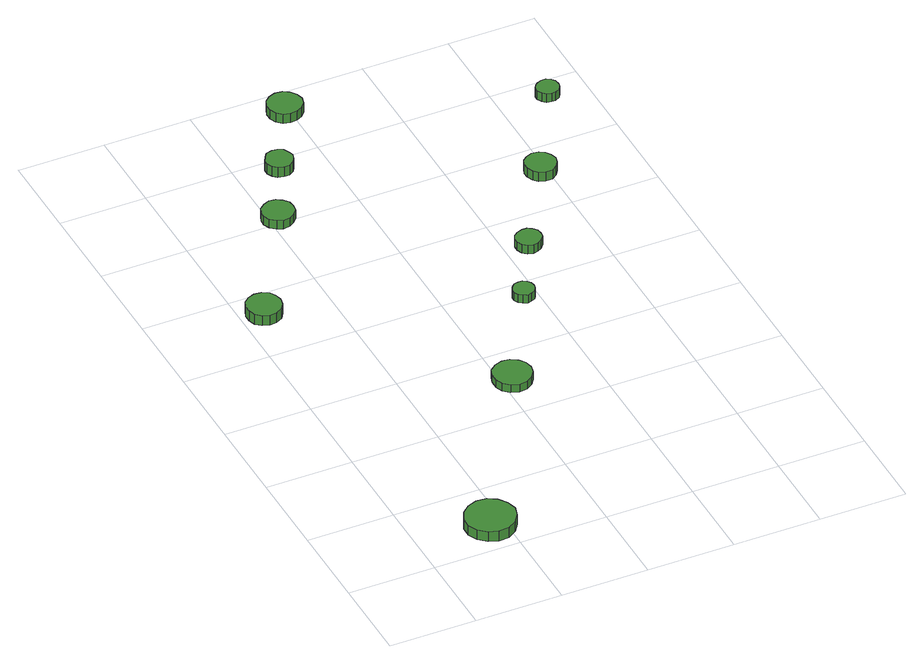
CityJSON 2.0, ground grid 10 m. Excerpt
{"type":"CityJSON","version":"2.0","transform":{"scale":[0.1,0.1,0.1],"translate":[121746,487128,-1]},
"CityObjects":{
"tree1":{"type":"SolitaryVegetationObject","attributes":{"function":"something"},"geometry":[{"type":"MultiSurface","lod":"1","boundaries":[[[0,1,2,3,4,5,6,7,8,9,10,11,12,13,14]],[[15,16,17,18,19,20,21,22,23,24,25,26,27,28,29]],[[0,29,28,1]],[[1,28,27,2]],[[2,27,26,3]],[[3,26,25,4]],[[4,25,24,5]],[[5,24,23,6]],[[6,23,22,7]],[[7,22,21,8]],[[8,21,20,9]],[[9,20,19,10]],[[10,19,18,11]],[[11,18,17,12]],[[12,17,16,13]],[[13,16,15,14]],[[14,15,29,0]]]}]},
"tree2":{"type":"SolitaryVegetationObject","attributes":{"function":"something"},"geometry":[{"type":"MultiSurface","lod":"1","boundaries":[[[30,31,32,33,34,35,36,37,38,39,40,41,42,43,44]],[[45,46,47,48,49,50,51,52,53,54,55,56,57,58,59]],[[30,59,58,31]],[[31,58,57,32]],[[32,57,56,33]],[[33,56,55,34]],[[34,55,54,35]],[[35,54,53,36]],[[36,53,52,37]],[[37,52,51,38]],[[38,51,50,39]],[[39,50,49,40]],[[40,49,48,41]],[[41,48,47,42]],[[42,47,46,43]],[[43,46,45,44]],[[44,45,59,30]]]}]},
"tree3":{"type":"SolitaryVegetationObject","attributes":{"function":"something"},"geometry":[{"type":"MultiSurface","lod":"1","boundaries":[[[60,61,62,63,64,65,66,67,68,69,70,71,72,73,74]],[[75,76,77,78,79,80,81,82,83,84,85,86,87,88,89]],[[60,89,88,61]],[[61,88,87,62]],[[62,87,86,63]],[[63,86,85,64]],[[64,85,84,65]],[[65,84,83,66]],[[66,83,82,67]],[[67,82,81,68]],[[68,81,80,69]],[[69,80,79,70]],[[70,79,78,71]],[[71,78,77,72]],[[72,77,76,73]],[[73,76,75,74]],[[74,75,89,60]]]}]},
"tree4":{"type":"SolitaryVegetationObject","attributes":{"function":"something"},"geometry":[{"type":"MultiSurface","lod":"1","boundaries":[[[90,91,92,93,94,95,96,97,98,99,100,101,102,103,104]],[[105,106,107,108,109,110,111,112,113,114,115,116,117,118,119]],[[90,119,118,91]],[[91,118,117,92]],[[92,117,116,93]],[[93,116,115,94]],[[94,115,114,95]],[[95,114,113,96]],[[96,113,112,97]],[[97,112,111,98]],[[98,111,110,99]],[[99,110,109,100]],[[100,109,108,101]],[[101,108,107,102]],[[102,107,106,103]],[[103,106,105,104]],[[104,105,119,90]]]}]},
"tree5":{"type":"SolitaryVegetationObject","attributes":{"function":"something"},"geometry":[{"type":"MultiSurface","lod":"1","boundaries":[[[120,121,122,123,124,125,126,127,128,129,130,131,132,133,134]],[[135,136,137,138,139,140,141,142,143,144,145,146,147,148,149]],[[120,149,148,121]],[[121,148,147,122]],[[122,147,146,123]],[[123,146,145,124]],[[124,145,144,125]],[[125,144,143,126]],[[126,143,142,127]],[[127,142,141,128]],[[128,141,140,129]],[[129,140,139,130]],[[130,139,138,131]],[[131,138,137,132]],[[132,137,136,133]],[[133,136,135,134]],[[134,135,149,120]]]}]},
"tree6":{"type":"SolitaryVegetationObject","attributes":{"function":"something"},"geometry":[{"type":"MultiSurface","lod":"1","boundaries":[[[150,151,152,153,154,155,156,157,158,159,160,161,162,163,164]],[[165,166,167,168,169,170,171,172,173,174,175,176,177,178,179]],[[150,179,178,151]],[[151,178,177,152]],[[152,177,176,153]],[[153,176,175,154]],[[154,175,174,155]],[[155,174,173,156]],[[156,173,172,157]],[[157,172,171,158]],[[158,171,170,159]],[[159,170,169,160]],[[160,169,168,161]],[[161,168,167,162]],[[162,167,166,163]],[[163,166,165,164]],[[164,165,179,150]]]}]},
"tree7":{"type":"SolitaryVegetationObject","attributes":{"function":"something"},"geometry":[{"type":"MultiSurface","lod":"1","boundaries":[[[180,181,182,183,184,185,186,187,188,189,190,191,192,193,194]],[[195,196,197,198,199,200,201,202,203,204,205,206,207,208,209]],[[180,209,208,181]],[[181,208,207,182]],[[182,207,206,183]],[[183,206,205,184]],[[184,205,204,185]],[[185,204,203,186]],[[186,203,202,187]],[[187,202,201,188]],[[188,201,200,189]],[[189,200,199,190]],[[190,199,198,191]],[[191,198,197,192]],[[192,197,196,193]],[[193,196,195,194]],[[194,195,209,180]]]}]},
"tree8":{"type":"SolitaryVegetationObject","attributes":{"function":"something"},"geometry":[{"type":"MultiSurface","lod":"1","boundaries":[[[210,211,212,213,214,215,216,217,218,219,220,221,222,223,224]],[[225,226,227,228,229,230,231,232,233,234,235,236,237,238,239]],[[210,239,238,211]],[[211,238,237,212]],[[212,237,236,213]],[[213,236,235,214]],[[214,235,234,215]],[[215,234,233,216]],[[216,233,232,217]],[[217,232,231,218]],[[218,231,230,219]],[[219,230,229,220]],[[220,229,228,221]],[[221,228,227,222]],[[222,227,226,223]],[[223,226,225,224]],[[224,225,239,210]]]}]},
"tree9":{"type":"SolitaryVegetationObject","attributes":{"function":"something"},"geometry":[{"type":"MultiSurface","lod":"1","boundaries":[[[240,241,242,243,244,245,246,247,248,249,250,251,252,253,254]],[[255,256,257,258,259,260,261,262,263,264,265,266,267,268,269]],[[240,269,268,241]],[[241,268,267,242]],[[242,267,266,243]],[[243,266,265,244]],[[244,265,264,245]],[[245,264,263,246]],[[246,263,262,247]],[[247,262,261,248]],[[248,261,260,249]],[[249,260,259,250]],[[250,259,258,251]],[[251,258,257,252]],[[252,257,256,253]],[[253,256,255,254]],[[254,255,269,240]]]}]},
"tree10":{"type":"SolitaryVegetationObject","attributes":{"function":"something"},"geometry":[{"type":"MultiSurface","lod":"1","boundaries":[[[270,271,272,273,274,275,276,277,278,279,280,281,282,283,284]],[[285,286,287,288,289,290,291,292,293,294,295,296,297,298,299]],[[270,299,298,271]],[[271,298,297,272]],[[272,297,296,273]],[[273,296,295,274]],[[274,295,294,275]],[[275,294,293,276]],[[276,293,292,277]],[[277,292,291,278]],[[278,291,290,279]],[[279,290,289,280]],[[280,289,288,281]],[[281,288,287,282]],[[282,287,286,283]],[[283,286,285,284]],[[284,285,299,270]]]}]}
},
"vertices":[
[110,34,24],[107,45,24],[100,55,24],[90,61,24],[78,62,24],[67,58,24],[58,50,24],[53,40,24],[53,28,24],[58,17,24],[67,9,24],[78,5,24],[90,6,24],[100,12,24],[107,22,24],[107,22,11],[100,12,11],[90,6,11],[78,5,11],[67,9,11],[58,17,11],[53,28,11],[53,40,11],[58,50,11],[67,58,11],[78,62,11],[90,61,11],[100,55,11],[107,45,11],[110,34,11],
[46,468,18],[44,476,18],[40,483,18],[32,487,18],[24,488,18],[16,485,18],[10,480,18],[7,472,18],[7,464,18],[10,456,18],[16,451,18],[24,448,18],[32,449,18],[40,453,18],[44,460,18],[44,460,5],[40,453,5],[32,449,5],[24,448,5],[16,451,5],[10,456,5],[7,464,5],[7,472,5],[10,480,5],[16,485,5],[24,488,5],[32,487,5],[40,483,5],[44,476,5],[46,468,5],
[234,253,16],[232,262,16],[227,269,16],[219,274,16],[210,275,16],[201,272,16],[194,266,16],[191,258,16],[191,248,16],[194,240,16],[201,234,16],[210,231,16],[219,232,16],[227,237,16],[232,244,16],[232,244,6],[227,237,6],[219,232,6],[210,231,6],[201,234,6],[194,240,6],[191,248,6],[191,258,6],[194,266,6],[201,272,6],[210,275,6],[219,274,6],[227,269,6],[232,262,6],[234,253,6],
[128,609,16],[127,616,16],[122,622,16],[116,626,16],[108,627,16],[101,624,16],[95,619,16],[92,612,16],[92,605,16],[95,598,16],[101,593,16],[108,590,16],[116,591,16],[122,595,16],[127,601,16],[127,601,5],[122,595,5],[116,591,5],[108,590,5],[101,593,5],[95,598,5],[92,605,5],[92,612,5],[95,619,5],[101,624,5],[108,627,5],[116,626,5],[122,622,5],[127,616,5],[128,609,5],
[164,685,18],[162,691,18],[159,697,18],[153,700,18],[147,701,18],[140,699,18],[136,694,18],[133,688,18],[133,682,18],[136,676,18],[140,672,18],[147,670,18],[153,670,18],[159,674,18],[162,679,18],[162,679,5],[159,674,5],[153,670,5],[147,670,5],[140,672,5],[136,676,5],[133,682,5],[133,688,5],[136,694,5],[140,699,5],[147,701,5],[153,700,5],[159,697,5],[162,691,5],[164,685,5],
[297,377,16],[296,382,16],[293,386,16],[289,389,16],[284,389,16],[279,388,16],[275,384,16],[273,380,16],[273,375,16],[275,370,16],[279,367,16],[284,365,16],[289,366,16],[293,368,16],[296,372,16],[296,372,5],[293,368,5],[289,366,5],[284,365,5],[279,367,5],[275,370,5],[273,375,5],[273,380,5],[275,384,5],[279,388,5],[284,389,5],[289,389,5],[293,386,5],[296,382,5],[297,377,5],
[215,769,17],[213,777,17],[208,784,17],[201,788,17],[193,789,17],[185,786,17],[179,781,17],[176,773,17],[176,765,17],[179,758,17],[185,752,17],[193,750,17],[201,751,17],[208,755,17],[213,761,17],[213,761,5],[208,755,5],[201,751,5],[193,750,5],[185,752,5],[179,758,5],[176,765,5],[176,773,5],[179,781,5],[185,786,5],[193,789,5],[201,788,5],[208,784,5],[213,777,5],[215,769,5],
[342,454,16],[341,460,16],[337,465,16],[332,468,16],[326,468,16],[320,466,16],[315,462,16],[313,457,16],[313,451,16],[315,445,16],[320,441,16],[326,439,16],[332,440,16],[337,443,16],[341,448,16],[341,448,5],[337,443,5],[332,440,5],[326,439,5],[320,441,5],[315,445,5],[313,451,5],[313,457,5],[315,462,5],[320,466,5],[326,468,5],[332,468,5],[337,465,5],[341,460,5],[342,454,5],
[411,562,17],[409,569,17],[405,575,17],[399,579,17],[391,580,17],[384,577,17],[379,573,17],[376,566,17],[376,559,17],[379,552,17],[384,547,17],[391,545,17],[399,545,17],[405,549,17],[409,555,17],[409,555,5],[405,549,5],[399,545,5],[391,545,5],[384,547,5],[379,552,5],[376,559,5],[376,566,5],[379,573,5],[384,577,5],[391,580,5],[399,579,5],[405,575,5],[409,569,5],[411,562,5],
[469,676,16],[468,682,16],[465,686,16],[460,689,16],[455,689,16],[450,687,16],[446,684,16],[443,679,16],[443,674,16],[446,669,16],[450,665,16],[455,664,16],[460,664,16],[465,667,16],[468,671,16],[468,671,5],[465,667,5],[460,664,5],[455,664,5],[450,665,5],[446,669,5],[443,674,5],[443,679,5],[446,684,5],[450,687,5],[455,689,5],[460,689,5],[465,686,5],[468,682,5],[469,676,5]
]}
